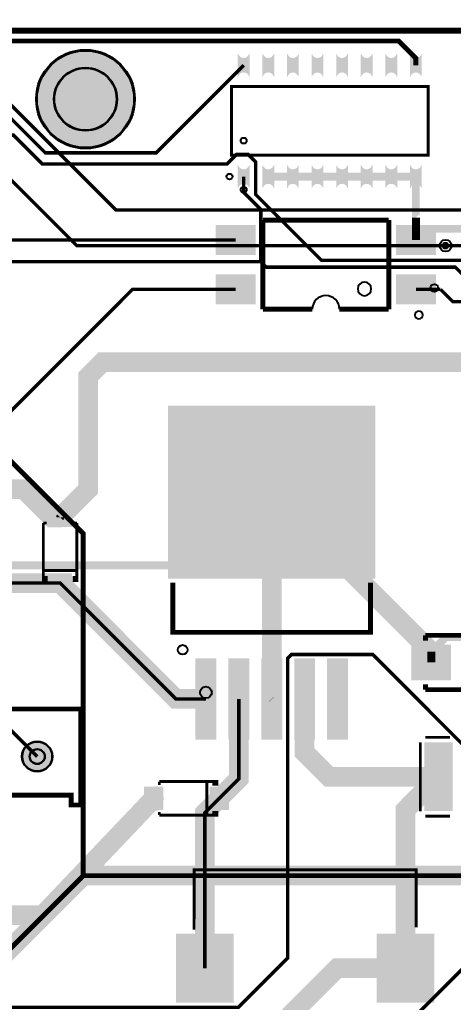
# Model space of a CAD drawing. Header units: millimetres. Extents: x 0 to 210, y -1 to 136.
# Drawn here: x 30.8 to 53.2, y 85.5 to 136.2 of the extents above; entities that cross this region are included whole.
import ezdxf

# ---------------------------------------------------------------- set-up
doc = ezdxf.new("R2010")
doc.units = ezdxf.units.MM
for name, color, linetype, true_color in [('BoardOutLine', 7, 'Continuous', 0xff00ff), ('BottomLayer', 7, 'Continuous', 0x0000ff), ('BottomSolderMaskLayer', 7, 'Continuous', 0xaa00ff), ('Document', 7, 'Continuous', 0xffffff), ('Hole', 7, 'Continuous', 0x222222), ('Multi-Layer', 7, 'Continuous', 0xc0c0c0), ('TopLayer', 7, 'Continuous', 0xff0000), ('TopPasteMaskLayer', 7, 'Continuous', 0x808080), ('TopSilkLayer', 7, 'Continuous', 0xffcc00), ('TopSolderMaskLayer', 7, 'Continuous', 0x800080)]:
    doc.layers.add(name, color=color, linetype=linetype, true_color=true_color)

msp = doc.modelspace()

# ---------------------------------------------------------------- hatches: boundary and pattern name
at = {"layer": 'BottomSolderMaskLayer'}
for points in [[(31.651485902971785, 132.0583947167894, 1), (36.75308610617219, 132.0583947167894, 1)], [(30.922123444246658, 98.14475488950984, 1), (32.496926593852955, 98.14475488950984, 1)]]:
    msp.add_hatch(color=256, dxfattribs=at).paths.add_polyline_path(points)
at = {"layer": 'Document'}
for points in [[(32.794869189738165, 110.72278384556762), (32.984455168910245, 110.72278384556762), (32.984455168910245, 109.96436372872745), (32.794869189738165, 109.96436372872745)], [(32.25765811531619, 110.438379476759), (33.52166624333222, 110.438379476759), (33.52166624333222, 110.24876809753619), (32.25765811531619, 110.24876809753619)], [(32.797866395732626, 106.75717551435105), (32.987452374904706, 106.75717551435105), (32.987452374904706, 107.51559563119133), (32.797866395732626, 107.51559563119133)], [(37.76946913893812, 95.35074930149858), (37.76946913893812, 96.61475742951484), (37.95908051816082, 96.61475742951484), (37.95908051816082, 95.35074930149858)], [(37.485064770129384, 95.88796037592067), (37.485064770129384, 96.07754635509264), (38.24348488696978, 96.07754635509264), (38.24348488696978, 95.88796037592067)], [(41.45067310134618, 95.89095758191513), (41.45067310134618, 96.0805435610871), (40.69225298450601, 96.0805435610871), (40.69225298450601, 95.89095758191513)]]:
    msp.add_hatch(color=256, dxfattribs=at).paths.add_polyline_path(points)
at = {"layer": 'Multi-Layer'}
msp.add_hatch(color=256, dxfattribs=at).paths.add_polyline_path([(30.94752349504676, 98.14475488950984, 1), (32.47152654305285, 98.14475488950984, 1)])
at = {"layer": 'TopLayer'}
for points in [[(42.64738379476731, 134.40223520447046, -0.7853981633974483), (42.087388874777474, 134.40223520447046), (42.087388874777474, 133.2172212344425, -0.7853981633974483), (42.64738379476731, 133.2172212344425)], [(43.91738633477249, 134.40223520447046, -0.7853981633974483), (43.357391414782654, 134.40223520447046), (43.357391414782654, 133.2172212344425, -0.7853981633974483), (43.91738633477249, 133.2172212344425)], [(45.18738887477744, 134.40223520447046, -0.7853981633974483), (44.62739395478761, 134.40223520447046), (44.62739395478761, 133.2172212344425, -0.7853981633974483), (45.18738887477744, 133.2172212344425)], [(46.45739141478262, 134.40223520447046, -0.7853981633974483), (45.89739649479279, 134.40223520447046), (45.89739649479279, 133.2172212344425, -0.7853981633974483), (46.45739141478262, 133.2172212344425)], [(47.7273939547878, 134.40223520447046, -0.7853981633974483), (47.16739903479797, 134.40223520447046), (47.16739903479797, 133.2172212344425, -0.7853981633974483), (47.7273939547878, 133.2172212344425)], [(48.99739649479275, 134.40223520447046, -0.7853981633974483), (48.43740157480292, 134.40223520447046), (48.43740157480292, 133.2172212344425, -0.7853981633974483), (48.99739649479275, 133.2172212344425)], [(50.26739903479793, 134.40223520447046, -0.7853981633974483), (49.7074041148081, 134.40223520447046), (49.7074041148081, 133.2172212344425, -0.7853981633974483), (50.26739903479793, 133.2172212344425)], [(51.537401574802885, 134.40223520447046, -0.7853981633974483), (50.97740665481305, 134.40223520447046), (50.97740665481305, 133.2172212344425, -0.7853981633974483), (51.537401574802885, 133.2172212344425)], [(42.64738379476731, 128.65725171450345, -0.7853981633974483), (42.087388874777474, 128.65725171450345), (42.087388874777474, 127.47223774447548, -0.7853981633974483), (42.64738379476731, 127.47223774447548)], [(43.91738633477249, 128.65725171450345, -0.7853981633974483), (43.357391414782654, 128.65725171450345), (43.357391414782654, 127.47223774447548, -0.7853981633974483), (43.91738633477249, 127.47223774447548)], [(45.18738887477744, 128.65725171450345, -0.7853981633974483), (44.62739395478761, 128.65725171450345), (44.62739395478761, 127.47223774447548, -0.7853981633974483), (45.18738887477744, 127.47223774447548)], [(46.45739141478262, 128.65725171450345, -0.7853981633974483), (45.89739649479279, 128.65725171450345), (45.89739649479279, 127.47223774447548, -0.7853981633974483), (46.45739141478262, 127.47223774447548)], [(47.7273939547878, 128.65725171450345, -0.7853981633974483), (47.16739903479797, 128.65725171450345), (47.16739903479797, 127.47223774447548, -0.7853981633974483), (47.7273939547878, 127.47223774447548)], [(48.99739649479275, 128.65725171450345, -0.7853981633974483), (48.43740157480292, 128.65725171450345), (48.43740157480292, 127.47223774447548, -0.7853981633974483), (48.99739649479275, 127.47223774447548)], [(50.26739903479793, 128.65725171450345, -0.7853981633974483), (49.7074041148081, 128.65725171450345), (49.7074041148081, 127.47223774447548, -0.7853981633974483), (50.26739903479793, 127.47223774447548)], [(51.537401574802885, 128.65725171450345, -0.7853981633974483), (50.97740665481305, 128.65725171450345), (50.97740665481305, 127.47223774447548, -0.7853981633974483), (51.537401574802885, 127.47223774447548)], [(42.9593853187705, 125.54145288290579), (42.9593853187705, 124.04142748285494), (40.959359918719656, 124.04142748285494), (40.959359918719656, 125.54145288290579)], [(52.259385318770455, 125.54145288290579), (52.259385318770455, 124.04142748285494), (50.25935991871961, 124.04142748285494), (50.25935991871961, 125.54145288290579)], [(42.9593853187705, 123.00144780289554), (42.9593853187705, 121.50142240284481), (40.959359918719656, 121.50142240284481), (40.959359918719656, 123.00144780289554)], [(52.259385318770455, 123.00144780289554), (52.259385318770455, 121.50142240284481), (50.25935991871961, 121.50142240284481), (50.25935991871961, 123.00144780289554)], [(38.4862331724662, 116.22946405892822), (49.14622809245611, 116.22946405892822), (49.14622809245611, 107.33944627889264), (38.4862331724662, 107.33944627889264)], [(32.317653035305966, 110.00477520955042), (32.317653035305966, 110.95478790957577), (33.467665735331366, 110.95478790957577), (33.467665735331366, 110.00477520955042)], [(32.317653035305966, 106.61996443992894), (32.317653035305966, 107.56997713995418), (33.467665735331366, 107.56997713995418), (33.467665735331366, 106.61996443992894)], [(51.05090170180324, 103.89616459232911), (53.05090170180347, 103.89616459232911), (53.05090170180347, 102.09616459232916), (51.05090170180324, 102.09616459232916)], [(39.88194056388102, 99.11656083312164), (39.88194056388102, 103.11656083312164), (40.95128270256532, 103.11656083312164), (40.95128270256532, 99.11656083312164)], [(41.58173736347453, 99.11656083312164), (41.58173736347453, 103.11656083312164), (42.65107950215884, 103.11656083312164), (42.65107950215884, 99.11656083312164)], [(43.28153416306827, 99.11656083312164), (43.28153416306827, 103.11656083312164), (44.35087630175235, 103.11656083312164), (44.35087630175235, 99.11656083312164)], [(44.98133096266179, 99.11656083312164), (44.98133096266179, 103.11656083312164), (46.05067310134609, 103.11656083312164), (46.05067310134609, 99.11656083312164)], [(46.681153162306146, 99.11656083312164), (46.681153162306146, 103.11656083312164), (47.75049530099045, 103.11656083312164), (47.75049530099045, 99.11656083312164)], [(53.129489458978924, 98.85295910591822), (53.129489458978924, 95.35374650749293), (51.72283464566908, 95.35374650749293), (51.72283464566908, 98.85295910591822)], [(38.203073406146814, 95.41074422148836), (37.25306070612123, 95.41074422148836), (37.25306070612123, 96.56075692151376), (38.203073406146814, 96.56075692151376)], [(41.587884175768295, 95.41074422148836), (40.63787147574294, 95.41074422148836), (40.63787147574294, 96.56075692151376), (41.587884175768295, 96.56075692151376)], [(41.82395224790457, 85.47376174752344), (38.8999491998984, 85.47376174752344), (38.8999491998984, 88.97378714757428), (41.82395224790457, 88.97378714757428)], [(52.18463296926598, 85.47376174752344), (49.260629921259806, 85.47376174752344), (49.260629921259806, 88.97378714757428), (52.18463296926598, 88.97378714757428)]]:
    msp.add_hatch(color=256, dxfattribs=at).paths.add_polyline_path(points)
at = {"layer": 'TopPasteMaskLayer'}
for points in [[(42.64738379476731, 134.40223520447046, -0.7853981633974483), (42.087388874777474, 134.40223520447046), (42.087388874777474, 133.2172212344425, -0.7853981633974483), (42.64738379476731, 133.2172212344425)], [(43.91738633477249, 134.40223520447046, -0.7853981633974483), (43.357391414782654, 134.40223520447046), (43.357391414782654, 133.2172212344425, -0.7853981633974483), (43.91738633477249, 133.2172212344425)], [(45.18738887477744, 134.40223520447046, -0.7853981633974483), (44.62739395478761, 134.40223520447046), (44.62739395478761, 133.2172212344425, -0.7853981633974483), (45.18738887477744, 133.2172212344425)], [(46.45739141478262, 134.40223520447046, -0.7853981633974483), (45.89739649479279, 134.40223520447046), (45.89739649479279, 133.2172212344425, -0.7853981633974483), (46.45739141478262, 133.2172212344425)], [(47.7273939547878, 134.40223520447046, -0.7853981633974483), (47.16739903479797, 134.40223520447046), (47.16739903479797, 133.2172212344425, -0.7853981633974483), (47.7273939547878, 133.2172212344425)], [(48.99739649479275, 134.40223520447046, -0.7853981633974483), (48.43740157480292, 134.40223520447046), (48.43740157480292, 133.2172212344425, -0.7853981633974483), (48.99739649479275, 133.2172212344425)], [(50.26739903479793, 134.40223520447046, -0.7853981633974483), (49.7074041148081, 134.40223520447046), (49.7074041148081, 133.2172212344425, -0.7853981633974483), (50.26739903479793, 133.2172212344425)], [(51.537401574802885, 134.40223520447046, -0.7853981633974483), (50.97740665481305, 134.40223520447046), (50.97740665481305, 133.2172212344425, -0.7853981633974483), (51.537401574802885, 133.2172212344425)], [(42.64738379476731, 128.65725171450345, -0.7853981633974483), (42.087388874777474, 128.65725171450345), (42.087388874777474, 127.47223774447548, -0.7853981633974483), (42.64738379476731, 127.47223774447548)], [(43.91738633477249, 128.65725171450345, -0.7853981633974483), (43.357391414782654, 128.65725171450345), (43.357391414782654, 127.47223774447548, -0.7853981633974483), (43.91738633477249, 127.47223774447548)], [(45.18738887477744, 128.65725171450345, -0.7853981633974483), (44.62739395478761, 128.65725171450345), (44.62739395478761, 127.47223774447548, -0.7853981633974483), (45.18738887477744, 127.47223774447548)], [(46.45739141478262, 128.65725171450345, -0.7853981633974483), (45.89739649479279, 128.65725171450345), (45.89739649479279, 127.47223774447548, -0.7853981633974483), (46.45739141478262, 127.47223774447548)], [(47.7273939547878, 128.65725171450345, -0.7853981633974483), (47.16739903479797, 128.65725171450345), (47.16739903479797, 127.47223774447548, -0.7853981633974483), (47.7273939547878, 127.47223774447548)], [(48.99739649479275, 128.65725171450345, -0.7853981633974483), (48.43740157480292, 128.65725171450345), (48.43740157480292, 127.47223774447548, -0.7853981633974483), (48.99739649479275, 127.47223774447548)], [(50.26739903479793, 128.65725171450345, -0.7853981633974483), (49.7074041148081, 128.65725171450345), (49.7074041148081, 127.47223774447548, -0.7853981633974483), (50.26739903479793, 127.47223774447548)], [(51.537401574802885, 128.65725171450345, -0.7853981633974483), (50.97740665481305, 128.65725171450345), (50.97740665481305, 127.47223774447548, -0.7853981633974483), (51.537401574802885, 127.47223774447548)], [(42.9593853187705, 125.54145288290579), (42.9593853187705, 124.04142748285494), (40.959359918719656, 124.04142748285494), (40.959359918719656, 125.54145288290579)], [(52.259385318770455, 125.54145288290579), (52.259385318770455, 124.04142748285494), (50.25935991871961, 124.04142748285494), (50.25935991871961, 125.54145288290579)], [(42.9593853187705, 123.00144780289554), (42.9593853187705, 121.50142240284481), (40.959359918719656, 121.50142240284481), (40.959359918719656, 123.00144780289554)], [(52.259385318770455, 123.00144780289554), (52.259385318770455, 121.50142240284481), (50.25935991871961, 121.50142240284481), (50.25935991871961, 123.00144780289554)], [(38.4862331724662, 116.22946405892822), (49.14622809245611, 116.22946405892822), (49.14622809245611, 107.33944627889264), (38.4862331724662, 107.33944627889264)], [(32.317653035305966, 110.00477520955042), (32.317653035305966, 110.95478790957577), (33.467665735331366, 110.95478790957577), (33.467665735331366, 110.00477520955042)], [(32.317653035305966, 106.61996443992894), (32.317653035305966, 107.56997713995418), (33.467665735331366, 107.56997713995418), (33.467665735331366, 106.61996443992894)], [(51.05090170180324, 103.89616459232911), (53.05090170180347, 103.89616459232911), (53.05090170180347, 102.09616459232916), (51.05090170180324, 102.09616459232916)], [(39.88194056388102, 99.11656083312164), (39.88194056388102, 103.11656083312164), (40.95128270256532, 103.11656083312164), (40.95128270256532, 99.11656083312164)], [(41.58173736347453, 99.11656083312164), (41.58173736347453, 103.11656083312164), (42.65107950215884, 103.11656083312164), (42.65107950215884, 99.11656083312164)], [(43.28153416306827, 99.11656083312164), (43.28153416306827, 103.11656083312164), (44.35087630175235, 103.11656083312164), (44.35087630175235, 99.11656083312164)], [(44.98133096266179, 99.11656083312164), (44.98133096266179, 103.11656083312164), (46.05067310134609, 103.11656083312164), (46.05067310134609, 99.11656083312164)], [(46.681153162306146, 99.11656083312164), (46.681153162306146, 103.11656083312164), (47.75049530099045, 103.11656083312164), (47.75049530099045, 99.11656083312164)], [(53.129489458978924, 98.7529591059182), (53.129489458978924, 97.798221996444), (53.02948945897879, 97.69822199644398), (52.751231902463815, 97.69822199644398), (52.65123190246368, 97.59822199644407), (52.65123190246368, 96.6084836169673), (52.751231902463815, 96.50848361696728), (53.02948945897879, 96.50848361696728), (53.129489458978924, 96.40848361696726), (53.129489458978924, 95.45374650749295), (53.02948945897879, 95.35374650749293), (51.82283464566922, 95.35374650749293), (51.72283464566908, 95.45374650749295), (51.72283464566908, 98.7529591059182), (51.82283464566922, 98.85295910591822), (53.02948945897879, 98.85295910591822)], [(38.203073406146814, 95.41074422148836), (37.25306070612123, 95.41074422148836), (37.25306070612123, 96.56075692151376), (38.203073406146814, 96.56075692151376)], [(41.587884175768295, 95.41074422148836), (40.63787147574294, 95.41074422148836), (40.63787147574294, 96.56075692151376), (41.587884175768295, 96.56075692151376)], [(41.82395224790457, 85.47376174752344), (38.8999491998984, 85.47376174752344), (38.8999491998984, 88.97378714757428), (41.82395224790457, 88.97378714757428)], [(52.18463296926598, 85.47376174752344), (49.260629921259806, 85.47376174752344), (49.260629921259806, 88.97378714757428), (52.18463296926598, 88.97378714757428)]]:
    msp.add_hatch(color=256, dxfattribs=at).paths.add_polyline_path(points)
at = {"layer": 'TopSilkLayer'}
for points in [[(31.95026670053312, 107.4573787147574), (32.24526289052574, 107.4573787147574), (32.24526289052574, 107.15257810515618), (31.95026670053312, 107.15257810515618)], [(33.83505207010421, 107.4573787147574), (33.540055880111595, 107.4573787147574), (33.540055880111595, 107.15257810515618), (33.83505207010421, 107.15257810515618)], [(40.750469900939606, 96.92814325628649), (40.750469900939606, 96.6331470662941), (41.05527051054082, 96.6331470662941), (41.05527051054082, 96.92814325628649)], [(40.750469900939606, 95.04335788671574), (40.750469900939606, 95.33835407670813), (41.05527051054082, 95.33835407670813), (41.05527051054082, 95.04335788671574)]]:
    msp.add_hatch(color=256, dxfattribs=at).paths.add_polyline_path(points)
at = {"layer": 'TopSolderMaskLayer'}
for points in [[(31.651485902971785, 132.0583947167894, 1), (36.75308610617219, 132.0583947167894, 1)], [(42.672783845567416, 134.4194840650406, -0.7853981633974483), (42.061988823977366, 134.4194840650406), (42.061988823977366, 133.19997237387236, -0.7853981633974483), (42.672783845567416, 133.19997237387236)], [(43.942786385572596, 134.4194840650406, -0.7853981633974483), (43.331991363982546, 134.4194840650406), (43.331991363982546, 133.19997237387236, -0.7853981633974483), (43.942786385572596, 133.19997237387236)], [(45.21278892557755, 134.4194840650406, -0.7853981633974483), (44.6019939039875, 134.4194840650406), (44.6019939039875, 133.19997237387236, -0.7853981633974483), (45.21278892557755, 133.19997237387236)], [(46.48279146558273, 134.4194840650406, -0.7853981633974483), (45.87199644399268, 134.4194840650406), (45.87199644399268, 133.19997237387236, -0.7853981633974483), (46.48279146558273, 133.19997237387236)], [(47.75279400558791, 134.4194840650406, -0.7853981633974483), (47.14199898399786, 134.4194840650406), (47.14199898399786, 133.19997237387236, -0.7853981633974483), (47.75279400558791, 133.19997237387236)], [(49.02279654559286, 134.4194840650406, -0.7853981633974483), (48.41200152400281, 134.4194840650406), (48.41200152400281, 133.19997237387236, -0.7853981633974483), (49.02279654559286, 133.19997237387236)], [(50.29279908559804, 134.4194840650406, -0.7853981633974483), (49.68200406400799, 134.4194840650406), (49.68200406400799, 133.19997237387236, -0.7853981633974483), (50.29279908559804, 133.19997237387236)], [(51.562801625602994, 134.4194840650406, -0.7853981633974483), (50.952006604012944, 134.4194840650406), (50.952006604012944, 133.19997237387236, -0.7853981633974483), (51.562801625602994, 133.19997237387236)], [(42.672783845567416, 128.67450057507358, -0.7853981633974483), (42.061988823977366, 128.67450057507358), (42.061988823977366, 127.45498888390534, -0.7853981633974483), (42.672783845567416, 127.45498888390534)], [(43.942786385572596, 128.67450057507358, -0.7853981633974483), (43.331991363982546, 128.67450057507358), (43.331991363982546, 127.45498888390534, -0.7853981633974483), (43.942786385572596, 127.45498888390534)], [(45.21278892557755, 128.67450057507358, -0.7853981633974483), (44.6019939039875, 128.67450057507358), (44.6019939039875, 127.45498888390534, -0.7853981633974483), (45.21278892557755, 127.45498888390534)], [(46.48279146558273, 128.67450057507358, -0.7853981633974483), (45.87199644399268, 128.67450057507358), (45.87199644399268, 127.45498888390534, -0.7853981633974483), (46.48279146558273, 127.45498888390534)], [(47.75279400558791, 128.67450057507358, -0.7853981633974483), (47.14199898399786, 128.67450057507358), (47.14199898399786, 127.45498888390534, -0.7853981633974483), (47.75279400558791, 127.45498888390534)], [(49.02279654559286, 128.67450057507358, -0.7853981633974483), (48.41200152400281, 128.67450057507358), (48.41200152400281, 127.45498888390534, -0.7853981633974483), (49.02279654559286, 127.45498888390534)], [(50.29279908559804, 128.67450057507358, -0.7853981633974483), (49.68200406400799, 128.67450057507358), (49.68200406400799, 127.45498888390534, -0.7853981633974483), (50.29279908559804, 127.45498888390534)], [(51.562801625602994, 128.67450057507358, -0.7853981633974483), (50.952006604012944, 128.67450057507358), (50.952006604012944, 127.45498888390534, -0.7853981633974483), (51.562801625602994, 127.45498888390534)], [(42.99324947252035, 125.56050324358716), (42.99324947252035, 124.02237712217357), (40.925489743452545, 124.02237712217357), (40.925489743452545, 125.56050324358716)], [(52.29325033273699, 125.56050324358716), (52.29325033273699, 124.02237712217357), (50.225490603669186, 124.02237712217357), (50.225490603669186, 125.56050324358716)], [(42.99324947252035, 123.02049816357703), (42.99324947252035, 121.48237204216332), (40.925489743452545, 121.48237204216332), (40.925489743452545, 123.02049816357703)], [(52.29325033273699, 123.02049816357703), (52.29325033273699, 121.48237204216332), (50.225490603669186, 121.48237204216332), (50.225490603669186, 123.02049816357703)], [(38.460833242709896, 116.25486483544398), (49.1716282642999, 116.25486483544398), (49.1716282642999, 107.3140469538082), (38.460833242709896, 107.3140469538082)], [(32.28690567687545, 109.98379251010635), (32.28690567687545, 110.97577060901983), (33.49841309376188, 110.97577060901983), (33.49841309376188, 109.98379251010635)], [(32.28690567687545, 106.59898174048487), (32.28690567687545, 107.59095983939824), (33.49841309376188, 107.59095983939824), (33.49841309376188, 106.59898174048487)], [(51.02550165100297, 103.92156464312916), (53.07630175260351, 103.92156464312916), (53.07630175260351, 102.07076454152912), (51.02550165100297, 102.07076454152912)], [(39.87514958255724, 99.02154895663716), (39.87514958255724, 103.21157270960623), (40.95807239356418, 103.21157270960623), (40.95807239356418, 99.02154895663716)], [(41.57494670473193, 99.02154895663716), (41.57494670473193, 103.21157270960623), (42.65786951573887, 103.21157270960623), (42.65786951573887, 99.02154895663716)], [(43.27474382690684, 99.02154895663716), (43.27474382690684, 103.21157270960623), (44.35766663791378, 103.21157270960623), (44.35766663791378, 99.02154895663716)], [(44.97454094908176, 99.02154895663716), (44.97454094908176, 103.21157270960623), (46.057463760088694, 103.21157270960623), (46.057463760088694, 99.02154895663716)], [(46.67436379388869, 99.02154895663716), (46.67436379388869, 103.21157270960623), (47.757286604895626, 103.21157270960623), (47.757286604895626, 99.02154895663716)], [(30.922123444246658, 98.14475488950984, 1), (32.496926593852955, 98.14475488950984, 1)], [(53.154892720272755, 98.87835915671826), (53.154892720272755, 95.32834645669288), (51.69743872264689, 95.32834645669288), (51.69743872264689, 98.87835915671826)], [(38.228473456947086, 95.38534417068831), (37.22766065532119, 95.38534417068831), (37.22766065532119, 96.5861569723138), (38.228473456947086, 96.5861569723138)], [(41.61328422656857, 95.38534417068831), (40.61247142494267, 95.38534417068831), (40.61247142494267, 96.5861569723138), (41.61328422656857, 96.5861569723138)], [(41.84935053355571, 85.44836188105558), (38.87454738394922, 85.44836188105558), (38.87454738394922, 88.99918775137098), (41.84935053355571, 88.99918775137098)], [(52.21003125491711, 85.44836188105558), (49.23522810531085, 85.44836188105558), (49.23522810531085, 88.99918775137098), (52.21003125491711, 88.99918775137098)]]:
    msp.add_hatch(color=256, dxfattribs=at).paths.add_polyline_path(points)

# ---------------------------------------------------------------- linework, layer by layer
at = {"layer": 'BoardOutLine', "const_width": 0.25400050800101603}
msp.add_lwpolyline([(-0.08600457200918754, 135.62519685039376), (209.9139954279908, 135.62519685039376), (209.9139954279908, -0.3748031496063504), (-0.08600457200918754, -0.3748031496063504), (-0.08600457200918754, 135.62519685039376)], close=True, dxfattribs=at)
at = {"layer": 'BottomLayer'}
for points, const_width in [([(19.900304800609547, 130.78394716789433), (22.833248666497184, 133.71689103378208), (28.402717805435486, 133.71689103378208), (35.777114554229, 126.34249428498856), (66.63970027940059, 126.34249428498856), (77.04483108966224, 115.93736347472702), (81.74511049022067, 115.93736347472702)], 0.17780035560071122), ([(52.78905257810493, 124.50226060452121), (33.752222504444944, 124.50226060452121), (29.115697231394506, 129.13878587757176), (27.53378206756406, 129.13878587757176)], 0.17780035560071122), ([(31.70955041910065, 98.14488188976384), (27.94500889001756, 101.90942341884681), (27.94500889001756, 127.80731521463042), (28.70167640335285, 128.56398272796548)], 0.17780035560071122), ([(34.08699517399032, 91.99908559817118), (34.08699517399032, 109.63891287782576), (28.588392176784282, 115.13751587503168)], 0.25400050800101603), ([(70.46875793751587, 109.57871475742957), (68.97879095758185, 109.57871475742957), (63.25742951485881, 103.85735331470664), (63.25742951485881, 96.78242316484636), (50.43014986029971, 83.95514351028703), (50.08928117856226, 83.95514351028703), (42.417703835407565, 76.28356616713234), (42.417703835407565, 69.95082550165102)], 0.17780035560071122), ([(61.696723393446746, 97.10439420878834), (56.59131318262621, 91.99898399796791), (34.08686817373632, 91.99898399796791), (25.933299466598783, 83.8454152908306), (25.933299466598783, 79.70533401066803)], 1.0160020320040641), ([(61.69685039370074, 97.1044958089916), (56.591440182880206, 91.99908559817118), (34.08699517399032, 91.99908559817118)], 0.25400050800101603), ([(34.08699517399032, 91.99908559817118), (25.933324866649627, 83.8454152908306), (25.933324866649627, 79.70546101092202)], 0.25400050800101603)]:
    msp.add_lwpolyline(points, dxfattribs=dict(at, const_width=const_width))
at = {"layer": 'BottomSolderMaskLayer'}
for centre, radius in [((34.20228600457199, 132.0583947167894), 2.550800101600203), ((34.20144780289547, 132.05834391668782), 1.63251206502413), ((31.709525019049806, 98.14475488950984), 0.7874015748031498), ((31.709652019303803, 98.14488188976384), 0.3937007874015749)]:
    msp.add_circle(centre, radius, dxfattribs=at)
at = {"layer": 'Document'}
for centre, radius in [((42.36738633477239, 127.3873253746508), 0.15011430022860048), ((52.209144018287816, 122.3134112268225), 0.19989839979679963), ((40.41615443230876, 101.45057150114303), 0.29997459994919995)]:
    msp.add_circle(centre, radius, dxfattribs=at)
at = {"layer": 'Hole'}
msp.add_circle((52.78902717805431, 124.50213360426721), 0.15240030480060962, dxfattribs=at)
at = {"layer": 'Multi-Layer'}
for centre, radius in [((34.20228600457199, 132.0583947167894), 2.5), ((34.20144780289547, 132.05834391668782), 1.6), ((52.78902717805431, 124.50213360426721), 0.30480060960121924), ((31.709525019049806, 98.14475488950984), 0.7620015240030481), ((31.709652019303803, 98.14488188976384), 0.38100076200152405)]:
    msp.add_circle(centre, radius, dxfattribs=at)
at = {"layer": 'TopLayer'}
for points, const_width in [([(51.25742951485881, 133.80985521971047), (51.25742951485881, 134.1740919481839), (50.370967741935374, 135.06055372110745), (13.75679451358883, 135.06055372110745), (9.40017780035555, 130.70393700787406)], 0.25400050800101603), ([(42.367411734823236, 133.80985521971047), (37.84721869443706, 129.2896621793243), (32.12788925577843, 129.2896621793243), (30.25234950469894, 131.16520193040378), (21.815468630937175, 131.16520193040378), (20.813436626873, 132.16723393446784), (15.997840995681827, 132.16723393446784), (14.627254254508443, 130.79664719329435), (14.627254254508443, 130.60233680467366), (13.293243586487051, 129.26832613665226), (7.4159258318516095, 129.26832613665226), (5.900304800609547, 130.78394716789433)], 0.17780035560071122), ([(62.852044704089394, 121.71612903225798), (59.32626365252713, 121.71612903225798), (57.29324358648705, 123.74914909829818), (46.381127762255346, 123.74914909829818), (42.985648971297906, 127.14462788925584), (42.985648971297906, 128.81569723139444), (42.58940817881626, 129.21193802387597), (42.00292100584193, 129.21193802387597), (41.510414020827966, 128.71943103886213), (31.964058928117765, 128.71943103886213), (30.48272796545575, 130.2007620015239), (28.70167640335285, 130.2007620015239)], 0.17780035560071122), ([(44.90741681483337, 128.06487172974334), (43.637414274828416, 128.06487172974334)], 0.40640081280162565), ([(46.17741935483855, 128.06487172974334), (44.90741681483337, 128.06487172974334)], 0.40640081280162565), ([(47.44742189484373, 128.06487172974334), (46.17741935483855, 128.06487172974334)], 0.40640081280162565), ([(48.71742443484868, 128.06487172974334), (47.44742189484373, 128.06487172974334)], 0.40640081280162565), ([(49.98742697485386, 128.06487172974334), (48.71742443484868, 128.06487172974334)], 0.40640081280162565), ([(51.25742951485881, 128.06487172974334), (49.98742697485386, 128.06487172974334)], 0.40640081280162565), ([(51.25742951485881, 128.06487172974334), (51.25742951485881, 125.95006350012704), (51.25946151892276, 125.94803149606298)], 0.40640081280162565), ([(4.789814579629137, 118.7943611887224), (0.9843789687579374, 122.5997967995936), (0.9843789687579374, 126.12125984251975), (2.5965201930403055, 127.73340106680212), (19.836042672085114, 127.73340106680212), (22.778130556260976, 124.79131318262637), (41.95923291846566, 124.79131318262637)], 0.17780035560071122), ([(42.367411734823236, 128.06487172974334), (42.367411734823236, 127.2571501143002), (43.254635509270884, 126.36992633985267), (43.254635509270884, 123.67142494284997)], 0.17780035560071122), ([(51.25946151892276, 125.36967233934467), (51.25946151892276, 125.94803149606298)], 0.40640081280162565), ([(51.25946151892276, 124.79131318262637), (51.25946151892276, 125.36967233934467)], 0.40640081280162565), ([(51.25946151892276, 125.36967233934467), (67.14871729743459, 125.36967233934467), (68.26225552451092, 124.25613411226823)], 0.40640081280162565), ([(62.852044704089394, 122.98613157226316), (61.709804419608645, 122.98613157226316), (60.193675387350595, 124.50226060452121), (52.78905257810493, 124.50226060452121)], 0.17780035560071122), ([(43.254635509270884, 123.67142494284997), (30.117475234950234, 123.67142494284997), (27.06997713995429, 120.62392684785368)], 0.17780035560071122), ([(53.999110998221795, 122.68488696977397), (53.29248158496284, 123.3915163830327), (43.53454406908804, 123.3915163830327), (43.254635509270884, 123.67142494284997)], 0.17780035560071122), ([(9.789814579629137, 115.29423418846841), (18.272415544830892, 115.29423418846841), (19.332105664211213, 114.23454406908809), (19.332105664211213, 114.03007366014731), (19.899288798577345, 113.46289052578106), (27.846202692405313, 113.46289052578106), (36.634620269240486, 122.25130810261612), (41.95923291846566, 122.25130810261612)], 0.17780035560071122), ([(51.25946151892276, 122.25130810261612), (52.52641605283202, 122.25130810261612)], 0.17780035560071122), ([(52.52641605283202, 122.25130810261612), (53.168529337058544, 121.6091948183896), (54.86296672593312, 121.6091948183896), (54.8647447294893, 121.61097282194567)], 0.17780035560071122), ([(32.893040386080656, 110.48082296164591), (34.34089408178784, 111.9286004572009), (34.34089408178784, 117.75461010922015), (35.0774701549401, 118.49126238252472), (59.28366776733537, 118.49126238252472), (70.87106934213853, 106.90386080772157), (70.87106934213853, 105.87145034290074)], 1.0160020320040641), ([(32.892938785877504, 110.48092456184918), (34.340995681991444, 111.9287274574549), (34.340995681991444, 117.75473710947415), (35.0775971551941, 118.49133858267714), (59.283591567183066, 118.49133858267714), (60.03086106172191, 117.74432308864618)], 0.40640081280162565), ([(18.11033782067534, 113.5580137160274), (19.73032766065512, 111.93802387604774), (31.01346202692389, 111.93802387604774), (32.47068834137667, 110.48079756159518), (32.89316738633465, 110.48079756159518)], 1.0160020320040641), ([(18.45097790195564, 113.21778003556005), (19.730378460756583, 111.93812547625089), (31.013589027177886, 111.93812547625089), (32.470789941579824, 110.48092456184918), (32.892938785877504, 110.48092456184918)], 0.40640081280162565), ([(43.81508763017496, 101.11760223520446), (43.81508763017496, 111.78562357124713)], 1.0160020320040641), ([(43.81518923037834, 111.78559817119628), (52.051308102616076, 103.54947929895866), (52.051308102616076, 102.99720599441196)], 1.0160020320040641), ([(43.815214630428954, 107.50200660401322), (43.815214630428954, 111.78572517145028), (43.816230632461156, 111.7847091694183)], 0.40640081280162565), ([(43.816230632461156, 111.7847091694183), (52.05143510287007, 103.54950469900939)], 0.40640081280162565), ([(32.89268478536951, 110.47990855981709), (32.892938785877504, 110.48016256032508), (32.892938785877504, 110.48092456184918)], 0.40640081280162565), ([(32.892938785877504, 110.48092456184918), (32.89319278638527, 110.48092456184918)], 0.40640081280162565), ([(43.815214630428954, 107.50200660401322), (43.30365760731502, 108.01356362712727), (22.706248412496734, 108.01356362712727), (21.016383032765816, 106.32369824739646)], 0.40640081280162565), ([(27.360147320294573, 106.32451104902214), (28.131623063246025, 107.09598679197359), (32.89316738633465, 107.09598679197359)], 1.0160020320040641), ([(32.893065786131274, 107.09601219202432), (38.87147574295136, 101.11760223520446), (40.41554483108939, 101.11760223520446)], 1.0160020320040641), ([(43.815214630428954, 101.11770383540761), (43.815214630428954, 107.50200660401322)], 0.40640081280162565), ([(27.36004572009142, 106.32446024892056), (28.131699263398332, 107.09611379222758), (32.891668783337536, 107.09611379222758)], 0.17780035560071122), ([(32.891668783337536, 107.09611379222758), (32.89319278638527, 107.09611379222758), (38.87160274320536, 101.11770383540761), (40.41567183134339, 101.11770383540761)], 0.17780035560071122), ([(32.891668783337536, 107.09611379222758), (32.89268478536951, 107.0950977901955)], 0.17780035560071122), ([(64.76314452628912, 103.62037084074166), (64.08039116078226, 104.30312420624841), (52.80505461010898, 104.30312420624841), (52.05143510287007, 103.54950469900939)], 0.40640081280162565), ([(22.492887985775724, 87.22235204470417), (24.510160020319972, 85.20508001016003), (42.09283718567417, 85.20508001016003), (44.64351028702049, 87.75575311150624), (44.64351028702049, 103.21905003810002), (44.83375666751317, 103.40929641859282), (49.03009906019793, 103.40929641859282), (54.53175006350011, 97.90764541529086), (54.53175006350011, 95.78293116586235), (61.37579375158748, 88.93888747777498), (67.65163830327651, 88.93888747777498)], 0.17780035560071122), ([(52.05143510287007, 103.27340614681225), (52.050927101854086, 103.27289814579626), (52.050927101854086, 102.99629159258325)], 0.40640081280162565), ([(52.05143510287007, 103.54950469900939), (52.05143510287007, 103.27340614681225)], 0.40640081280162565), ([(52.05143510287007, 103.27340614681225), (52.05143510287007, 102.99730759461522)], 0.40640081280162565), ([(42.11531623063229, 101.11760223520446), (42.11531623063229, 96.98882397764794), (41.11328422656834, 95.98679197358399)], 1.0160020320040641), ([(45.514859029717854, 101.11760223520446), (45.514859029717854, 98.35102870205742), (46.76149352298694, 97.10439420878834), (52.42646685293357, 97.10439420878834)], 1.0160020320040641), ([(40.41668783337536, 101.11668783337564), (40.41567183134339, 101.11770383540761)], 0.17780035560071122), ([(42.115443230886285, 101.11668783337564), (42.115443230886285, 96.9889255778512), (41.11290322580612, 95.98638557277116)], 0.17780035560071122), ([(42.115443230886285, 101.11770383540761), (42.115443230886285, 101.11668783337564)], 0.17780035560071122), ([(42.11645923291826, 101.11668783337564), (42.115443230886285, 101.11668783337564)], 0.17780035560071122), ([(43.816230632461156, 101.11668783337564), (43.815214630428954, 101.11770383540761)], 0.40640081280162565), ([(45.51498602997185, 101.11770383540761), (45.51498602997185, 101.11668783337564)], 0.40640081280162565), ([(45.516002032003826, 101.11668783337564), (45.51498602997185, 101.11668783337564)], 0.40640081280162565), ([(45.51498602997185, 101.11668783337564), (45.51498602997185, 98.35113030226057), (46.761620523240936, 97.1044958089916), (52.42659385318757, 97.1044958089916), (51.57467614935217, 96.2525781051562)], 0.40640081280162565), ([(52.42646685293357, 97.10439420878834), (50.722758445516774, 95.40068580137154), (50.722758445516774, 87.2236728473456)], 1.0160020320040641), ([(51.57467614935217, 96.2525781051562), (51.57518415036816, 96.2525781051562), (52.42608585217181, 97.10347980695951)], 0.40640081280162565), ([(37.72857505715001, 95.98676657353315), (32.00426720853443, 89.96705613411223), (26.92489204978392, 89.96705613411223)], 1.0160020320040641), ([(41.11328422656834, 95.98679197358399), (40.361823723647376, 95.23533147066291), (40.361823723647376, 87.2236728473456)], 1.0160020320040641), ([(51.57467614935217, 96.2525781051562), (50.722758445516774, 95.4006604013208), (50.722758445516774, 87.22387604775213)], 0.40640081280162565), ([(37.727838455676874, 95.98613157226316), (32.004191008381895, 89.96708153416296), (26.92494284988561, 89.96708153416296)], 0.40640081280162565), ([(37.728600457200855, 95.98689357378714), (37.727838455676874, 95.98613157226316)], 0.40640081280162565), ([(37.72809245618464, 95.98587757175517), (37.727838455676874, 95.98613157226316)], 0.40640081280162565), ([(41.11290322580612, 95.98638557277116), (40.361823723647376, 95.23530607061207), (40.361823723647376, 91.2294640589281)], 0.17780035560071122), ([(41.11290322580612, 95.98638557277116), (41.11290322580612, 95.98587757175517)], 0.17780035560071122), ([(40.361823723647376, 91.2294640589281), (40.361823723647376, 87.22362204724402)], 0.17780035560071122), ([(40.361823723647376, 91.2294640589281), (40.36207772415537, 91.22921005842011), (40.36207772415537, 87.22387604775213)], 0.17780035560071122), ([(18.134899669799097, 89.96708153416296), (23.723012446024768, 84.37896875793751), (44.348488696977256, 84.37896875793751), (47.19326898653776, 87.22374904749813), (50.72273304546593, 87.22374904749813)], 1.0160020320040641), ([(20.11061722123418, 87.99146558293114), (23.723012446024768, 84.37907035814067), (44.34861569723125, 84.37907035814067), (47.19316738633461, 87.22387604775213), (50.722758445516774, 87.22387604775213)], 0.40640081280162565), ([(50.722758445516774, 87.22387604775213), (50.722758445516774, 87.22362204724402)], 0.40640081280162565)]:
    msp.add_lwpolyline(points, dxfattribs=dict(at, const_width=const_width))
at = {"layer": 'TopSilkLayer'}
for points, const_width in [([(134.29626619253213, 64.20121920243832), (28.09639319278631, 64.20121920243832), (28.09639319278631, 135.5662433324867), (134.29626619253213, 135.5662433324867), (134.29626619253213, 64.20121920243832)], 0.25400050800101603), ([(41.736093472186894, 129.1658623317246), (41.736093472186894, 132.7086614173228), (51.888493776987616, 132.7086614173228), (51.888493776987616, 129.1658623317246), (41.736093472186894, 129.1658623317246)], 0.15240030480060962)]:
    msp.add_lwpolyline(points, close=True, dxfattribs=dict(at, const_width=const_width))
for points, const_width in [([(43.3593345186689, 121.22143764287523), (43.3593345186689, 125.8214630429261)], 0.25400050800101603), ([(43.3593345186689, 125.8214630429261), (49.859385318770364, 125.8214630429261)], 0.25400050800101603), ([(49.859385318770364, 125.8214630429261), (49.859385318770364, 121.22143764287523)], 0.25400050800101603), ([(43.3593345186689, 121.22143764287523), (45.909398018795855, 121.22143764287523)], 0.25400050800101603), ([(49.859385318770364, 121.22143764287523), (47.309398018795946, 121.22143764287523)], 0.25400050800101603), ([(32.02646685293348, 107.38120396240788), (32.02646685293348, 110.19354838709671)], 0.15240030480060962), ([(32.02646685293348, 110.19354838709671), (32.19446278892542, 110.19354838709671)], 0.15240030480060962), ([(33.75885191770385, 110.19354838709671), (33.59085598171191, 110.19354838709671)], 0.15240030480060962), ([(33.75885191770385, 107.38120396240788), (33.75885191770385, 110.19354838709671)], 0.15240030480060962), ([(32.02646685293348, 107.73807467614938), (33.75885191770385, 107.73807467614938)], 0.15240030480060962), ([(38.71617983235956, 107.05049530099063), (38.71617983235956, 107.10830581661162)], 0.25400050800101603), ([(38.71617983235956, 107.05049530099063), (38.71617983235956, 104.55049530099063), (48.916230632461065, 104.55049530099063), (48.916230632461065, 107.10830581661162)], 0.25400050800101603), ([(51.750901701803286, 104.39616459232923), (56.350901701803195, 104.39616459232923)], 0.25400050800101603), ([(51.750901701803286, 104.39616459232923), (51.750901701803286, 104.12730505461013)], 0.25400050800101603), ([(51.750901701803286, 101.86502413004825), (51.750901701803286, 101.59616459232927)], 0.25400050800101603), ([(51.750901701803286, 101.59616459232927), (56.350901701803195, 101.59616459232927)], 0.25400050800101603), ([(24.459639319278722, 100.59491998983992), (33.95966471932911, 100.59491998983992)], 0.25400050800101603), ([(24.459639319278722, 100.59491998983992), (24.459639319278722, 95.69484378968752), (24.459639319278722, 95.64488188976372), (24.9546355092707, 95.64488188976372), (24.9546355092707, 96.14488188976372), (24.9546355092707, 96.14488188976372), (33.46466852933713, 96.14488188976372), (33.46466852933713, 96.14488188976372), (33.46466852933713, 95.64488188976372), (33.96499872999743, 95.64488188976372), (33.96499872999743, 95.69484378968752), (33.96499872999743, 100.59491998983992)], 0.25400050800101603), ([(51.485496570993064, 95.32534925069854), (51.485496570993064, 98.88135636271272)], 0.15199390398780802), ([(53.00949961899914, 99.13535687071374), (51.73949707899396, 99.13535687071374)], 0.15240030480060962), ([(40.82664465328912, 96.85194310388613), (38.01430022860018, 96.85194310388613)], 0.15240030480060962), ([(38.01430022860018, 96.85194310388613), (38.01430022860018, 96.6839471678943)], 0.15240030480060962), ([(40.46977393954785, 95.11955803911599), (40.46977393954785, 96.85194310388613)], 0.15240030480060962), ([(38.01430022860018, 95.11955803911599), (38.01430022860018, 95.28755397510804)], 0.15240030480060962), ([(40.82664465328912, 95.11955803911599), (38.01430022860018, 95.11955803911599)], 0.15240030480060962), ([(51.73949707899396, 95.07134874269752), (53.00949961899914, 95.07134874269752)], 0.15240030480060962), ([(51.27795275590529, 89.32534925069842), (51.26852933705868, 92.29999999999995), (39.8160528321057, 92.29999999999995), (39.80185420370822, 89.20497840995677)], 0.15240030480060962)]:
    msp.add_lwpolyline(points, dxfattribs=dict(at, const_width=const_width))
for centre, radius in [((42.36738633477239, 129.91818643637293), 0.15011430022860048), ((41.63510287020563, 128.06474472948946), 0.15011430022860048), ((39.216256032511865, 103.65046990093981), 0.24993649987299976)]:
    msp.add_circle(centre, radius, dxfattribs=at)
for centre, radius, start, end in [((48.605829311658454, 122.27122531767725), 0.35000000000000003, 270.4137290616351, 270), ((46.60989331978135, 121.2209804341976), 0.7005208502395002, 359.9626059900719, 179.96260478265364), ((51.40812801625589, 120.92143361056856), 0.2, 270.36383137271, 270)]:
    msp.add_arc(centre, radius, start, end, dxfattribs=at)
at = {"layer": 'TopSolderMaskLayer'}
for centre, radius in [((34.20228600457199, 132.0583947167894), 2.550800101600203), ((34.20144780289547, 132.05834391668782), 1.63251206502413), ((31.709525019049806, 98.14475488950984), 0.7874015748031498), ((31.709652019303803, 98.14488188976384), 0.3937007874015749)]:
    msp.add_circle(centre, radius, dxfattribs=at)

doc.saveas('drawing.dxf')
